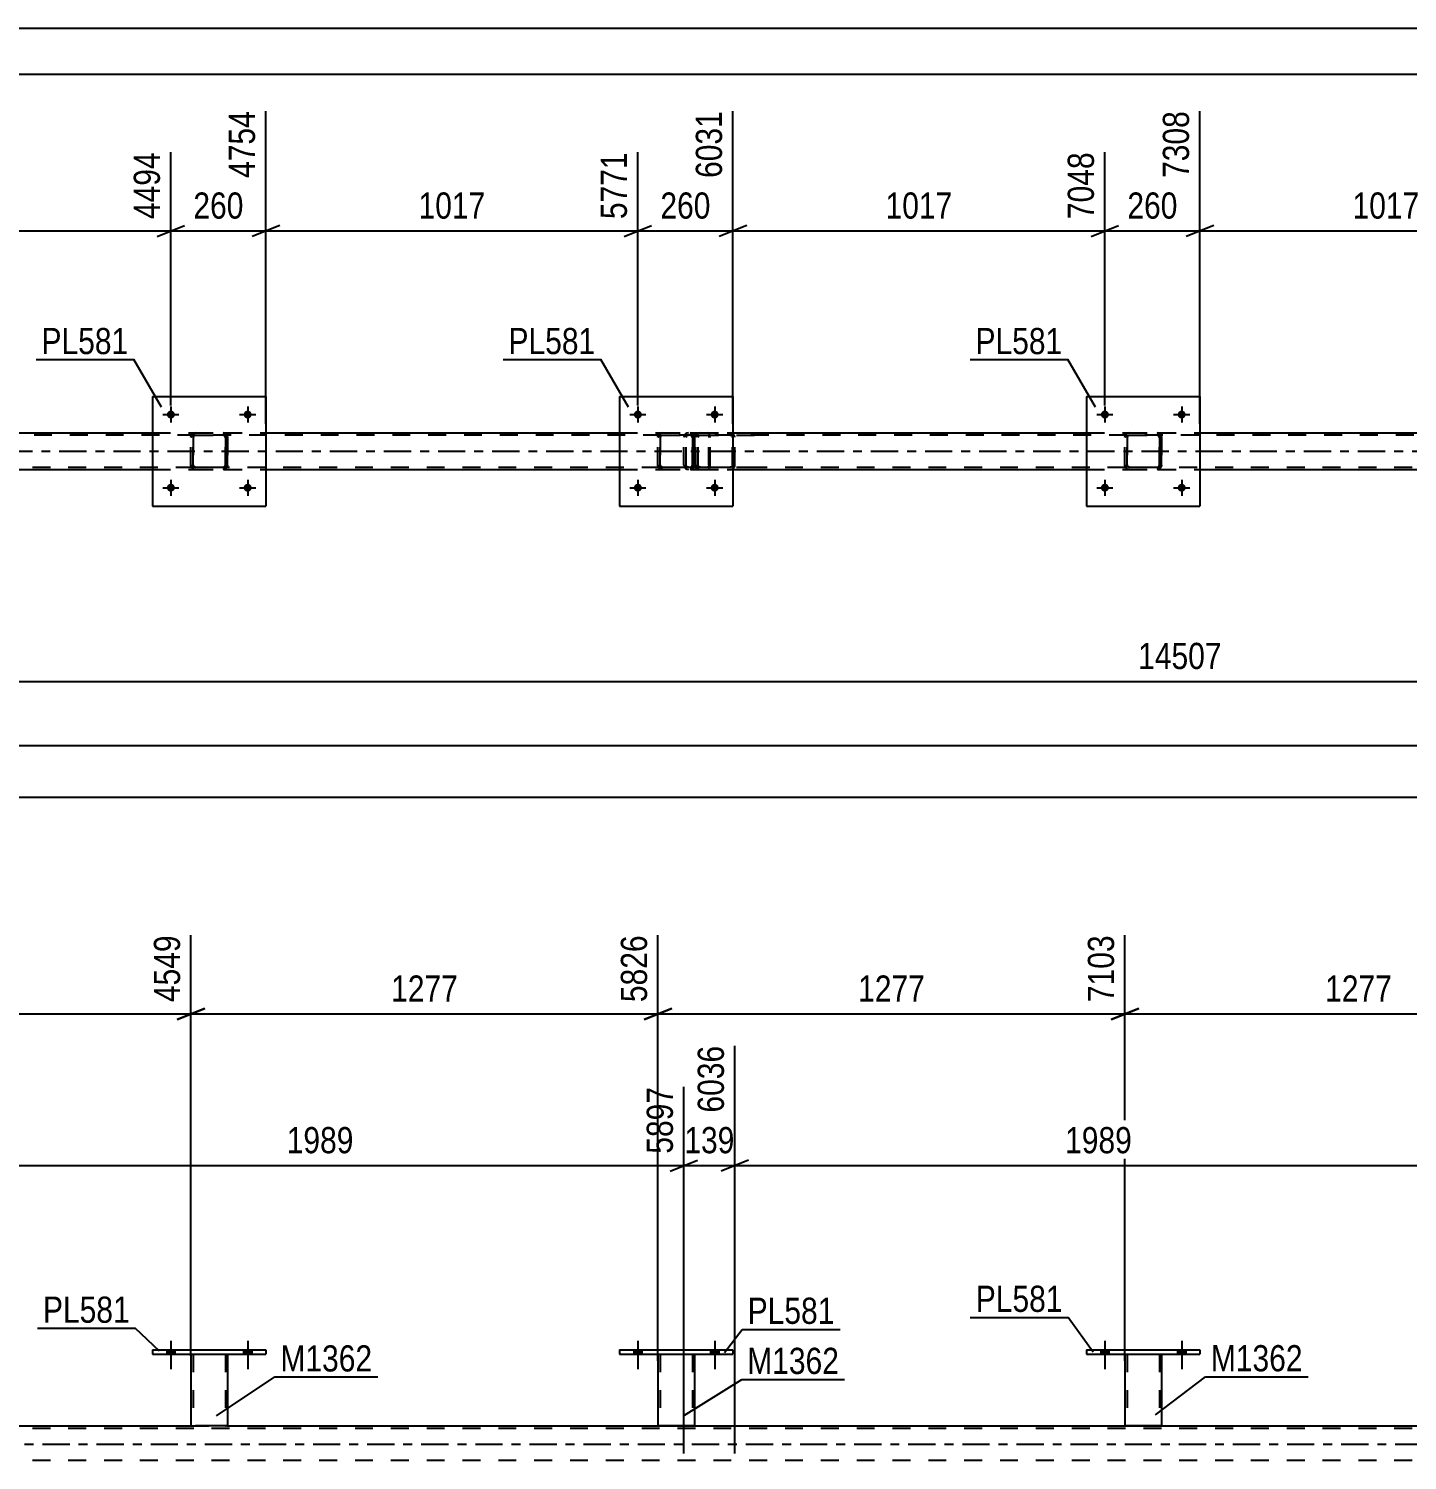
# Model space of a CAD drawing. Header units: millimetres. Extents: x 0 to 841, y 0 to 594.
# Drawn here: x 211.8 to 362.6, y 437.4 to 594 of the extents above; entities that cross this region are included whole.
import ezdxf

# ---------------------------------------------------------------- set-up
doc = ezdxf.new("R2010")
doc.units = ezdxf.units.MM
doc.linetypes.add('DXK_LINE_DOT2', pattern=[3.9198, 1.9599, -1.9599])
doc.linetypes.add('DXK_LINE_DOT3', pattern=[5.9187, 2.979, -0.9799, 0.9799, -0.9799])
doc.styles.add('Arial Narrow', font='ARIALN.TTF', dxfattribs={"height": 0.2})

# ---------------------------------------------------------------- blocks, each defined once
blk = doc.blocks.new('Unknown-122567824-1133')
at = {"color": 5, "linetype": 'Continuous'}
for p, q in [((841, 594), (0, 594)), ((836, 589), (5, 589))]:
    blk.add_line(p, q, dxfattribs=at)
blk = doc.blocks.new('Part-122567824-35189 - 35185')
at = {"color": 7, "linetype": 'DXK_LINE_DOT2'}
for p, q in [((280.51, 549.78), (286.08, 549.78)), ((283.98, 549.78), (283.79, 549.75)), ((284.8, 549.78), (284.8, 549.54)), ((286.18, 549.75), (286.08, 549.78)), ((286.27, 549.64), (286.18, 549.75)), ((286.33, 549.49), (286.27, 549.64)), ((280.51, 549.54), (286.08, 549.54)), ((283.52, 549.47), (283.48, 549.3)), ((283.48, 546.26), (283.48, 549.3)), ((283.52, 549.49), (283.52, 549.47)), ((283.73, 549.3), (283.75, 549.4)), ((283.73, 546.26), (283.73, 549.3)), ((283.75, 549.4), (283.81, 549.47)), ((283.81, 549.47), (283.89, 549.53)), ((283.89, 549.53), (283.98, 549.54)), ((286.08, 549.54), (286.13, 549.53)), ((286.13, 549.53), (286.17, 549.47)), ((286.17, 549.47), (286.2, 549.4)), ((286.2, 549.4), (286.21, 549.3)), ((286.21, 546.26), (286.21, 549.3)), ((286.35, 549.3), (286.33, 549.49)), ((286.35, 546.26), (286.35, 549.3)), ((280.51, 546.02), (286.08, 546.02)), ((280.51, 545.78), (286.08, 545.78)), ((283.48, 546.26), (283.5, 546.17)), ((283.5, 546.17), (283.52, 546.08)), ((283.75, 546.17), (283.73, 546.26)), ((283.81, 546.09), (283.75, 546.17)), ((283.79, 545.82), (283.98, 545.78)), ((283.89, 546.04), (283.81, 546.09)), ((283.98, 546.02), (283.89, 546.04)), ((284.8, 545.78), (284.8, 546.02)), ((286.13, 546.04), (286.08, 546.02)), ((286.08, 545.78), (286.18, 545.82)), ((286.17, 546.09), (286.13, 546.04)), ((286.2, 546.17), (286.17, 546.09)), ((286.18, 545.82), (286.27, 545.93)), ((286.21, 546.26), (286.2, 546.17)), ((286.27, 545.93), (286.33, 546.08)), ((286.33, 546.08), (286.35, 546.26))]:
    blk.add_line(p, q, dxfattribs=at)
for centre, start, end in [((283.97, 549.29), 111.1941, 156.1506), ((283.97, 546.28), 203.8494, 248.8059)]:
    blk.add_arc(centre, 0.492, start, end, dxfattribs=at)
blk = doc.blocks.new('Part-122567824-35190 - 35185')
at = {"color": 7, "linetype": 'DXK_LINE_DOT2'}
for p, q in [((285.31, 549.78), (285.11, 549.75)), ((285.31, 549.78), (292.6, 549.78)), ((288.74, 549.75), (288.54, 549.78)), ((284.83, 549.47), (284.8, 549.3)), ((284.8, 546.26), (284.8, 549.3)), ((284.84, 549.49), (284.83, 549.47)), ((285.05, 549.3), (285.07, 549.4)), ((285.05, 546.26), (285.05, 549.3)), ((285.07, 549.4), (285.13, 549.47)), ((285.13, 549.47), (285.21, 549.53)), ((285.21, 549.53), (285.31, 549.54)), ((285.31, 549.54), (292.6, 549.54)), ((288.54, 549.54), (288.64, 549.53)), ((288.64, 549.53), (288.73, 549.47)), ((288.73, 549.47), (288.78, 549.4)), ((288.78, 549.4), (288.8, 549.3)), ((288.8, 546.26), (288.8, 549.3)), ((289.02, 549.47), (289.02, 549.49)), ((289.06, 549.3), (289.02, 549.47)), ((289.06, 546.26), (289.06, 549.3)), ((284.8, 546.26), (284.82, 546.17)), ((284.82, 546.17), (284.84, 546.08)), ((285.07, 546.17), (285.05, 546.26)), ((285.13, 546.09), (285.07, 546.17)), ((285.11, 545.82), (285.31, 545.78)), ((285.21, 546.04), (285.13, 546.09)), ((285.31, 546.02), (285.21, 546.04)), ((285.31, 546.02), (292.6, 546.02)), ((285.31, 545.78), (292.6, 545.78)), ((288.64, 546.04), (288.54, 546.02)), ((288.54, 545.78), (288.74, 545.82)), ((288.73, 546.09), (288.64, 546.04)), ((288.78, 546.17), (288.73, 546.09)), ((288.8, 546.26), (288.78, 546.17)), ((289.02, 546.08), (289.04, 546.17)), ((289.04, 546.17), (289.06, 546.26))]:
    blk.add_line(p, q, dxfattribs=at)
for centre, start, end in [((285.29, 549.28), 110.7583, 155.68), ((288.56, 549.28), 24.32, 69.2417), ((285.29, 546.29), 204.32, 249.2417), ((288.56, 546.29), 290.7583, 335.68)]:
    blk.add_arc(centre, 0.496, start, end, dxfattribs=at)
blk = doc.blocks.new('Bolt-122567824-35324 - 35185')
at = {"linetype": 'Continuous'}
for points in [[(329.97, 543.79, -1), (329.09, 543.79, -1)], [(338.37, 543.79, -1), (337.49, 543.79, -1)]]:
    blk.add_hatch(color=1, dxfattribs=at).paths.add_polyline_path(points)
at = {"color": 1, "linetype": 'Continuous'}
for p, q in [((328.65, 543.79), (330.41, 543.79)), ((329.53, 544.67), (329.53, 542.91)), ((337.05, 543.79), (338.81, 543.79)), ((337.93, 544.67), (337.93, 542.91))]:
    blk.add_line(p, q, dxfattribs=at)
blk = doc.blocks.new('Bolt-122567824-35325 - 35185')
at = {"linetype": 'Continuous'}
for points in [[(329.97, 551.79, -1), (329.09, 551.79, -1)], [(338.37, 551.79, -1), (337.49, 551.79, -1)]]:
    blk.add_hatch(color=1, dxfattribs=at).paths.add_polyline_path(points)
at = {"color": 1, "linetype": 'Continuous'}
for p, q in [((328.65, 551.79), (330.41, 551.79)), ((329.53, 552.67), (329.53, 550.91)), ((337.05, 551.79), (338.81, 551.79)), ((337.93, 552.67), (337.93, 550.91))]:
    blk.add_line(p, q, dxfattribs=at)
blk = doc.blocks.new('Part-122567824-35201 - 35185')
at = {"color": 2, "linetype": 'Continuous'}
for p, q in [((186.69, 549.78), (225.37, 549.78)), ((237.77, 549.78), (276.45, 549.78)), ((288.85, 549.78), (327.53, 549.78)), ((339.93, 549.78), (378.61, 549.78)), ((186.69, 545.78), (225.37, 545.78)), ((237.77, 545.78), (276.45, 545.78)), ((288.85, 545.78), (327.53, 545.78)), ((339.93, 545.78), (378.61, 545.78))]:
    blk.add_line(p, q, dxfattribs=at)
at = {"color": 7, "linetype": 'DXK_LINE_DOT2'}
for p, q in [((225.37, 549.78), (237.77, 549.78)), ((276.45, 549.78), (288.85, 549.78)), ((327.53, 549.78), (339.93, 549.78)), ((606.34, 549.54), (47.6, 549.54)), ((47.6, 546.02), (606.34, 546.02)), ((225.37, 545.78), (237.77, 545.78)), ((276.45, 545.78), (288.85, 545.78)), ((327.53, 545.78), (339.93, 545.78))]:
    blk.add_line(p, q, dxfattribs=at)
at = {"color": 7, "linetype": 'DXK_LINE_DOT3'}
blk.add_line((37.6, 547.78), (616.34, 547.78), dxfattribs=at)
blk = doc.blocks.new('Bolt-122567824-35343 - 35185')
at = {"linetype": 'Continuous'}
for points in [[(227.81, 551.79, -1), (226.93, 551.79, -1)], [(236.21, 551.79, -1), (235.33, 551.79, -1)]]:
    blk.add_hatch(color=1, dxfattribs=at).paths.add_polyline_path(points)
at = {"color": 1, "linetype": 'Continuous'}
for p, q in [((226.49, 551.79), (228.25, 551.79)), ((227.37, 552.67), (227.37, 550.91)), ((234.89, 551.79), (236.65, 551.79)), ((235.77, 552.67), (235.77, 550.91))]:
    blk.add_line(p, q, dxfattribs=at)
blk = doc.blocks.new('Part-122567824-35278 - 35185')
at = {"color": 7, "linetype": 'DXK_LINE_DOT2'}
for p, q in [((332.03, 549.75), (332.21, 549.78)), ((332.21, 549.78), (332.03, 549.75)), ((332.21, 549.78), (335.25, 549.78)), ((335.25, 549.78), (335.44, 549.75)), ((335.44, 549.75), (335.25, 549.78)), ((331.73, 549.3), (331.77, 549.49)), ((331.77, 549.49), (331.73, 549.3)), ((331.73, 546.26), (331.73, 549.3)), ((331.73, 549.3), (331.73, 549.3)), ((331.73, 546.26), (331.73, 549.3)), ((331.97, 549.3), (331.99, 549.4)), ((331.99, 549.4), (331.97, 549.3)), ((331.97, 546.26), (331.97, 549.3)), ((331.97, 549.3), (331.97, 549.3)), ((331.97, 549.3), (331.97, 546.26)), ((331.99, 549.4), (332.04, 549.47)), ((332.04, 549.47), (331.99, 549.4)), ((332.04, 549.47), (332.12, 549.53)), ((332.12, 549.53), (332.04, 549.47)), ((332.12, 549.53), (332.21, 549.54)), ((332.21, 549.54), (335.25, 549.54)), ((335.25, 549.54), (335.35, 549.53)), ((335.35, 549.53), (335.42, 549.47)), ((335.42, 549.47), (335.35, 549.53)), ((335.42, 549.47), (335.47, 549.4)), ((335.47, 549.4), (335.42, 549.47)), ((335.47, 549.4), (335.49, 549.3)), ((335.49, 549.3), (335.47, 549.4)), ((335.49, 546.26), (335.49, 549.3)), ((335.49, 549.3), (335.49, 549.3)), ((335.49, 549.3), (335.49, 546.26)), ((335.7, 549.49), (335.73, 549.3)), ((335.73, 549.3), (335.7, 549.49)), ((335.73, 546.26), (335.73, 549.3)), ((335.73, 549.3), (335.73, 549.3)), ((335.73, 549.3), (335.73, 546.26)), ((331.73, 546.26), (331.73, 546.26)), ((331.77, 546.08), (331.73, 546.26)), ((331.73, 546.26), (331.77, 546.08)), ((331.97, 546.26), (331.97, 546.26)), ((331.99, 546.17), (331.97, 546.26)), ((331.97, 546.26), (331.99, 546.17)), ((332.04, 546.09), (331.99, 546.17)), ((331.99, 546.17), (332.04, 546.09)), ((332.21, 545.78), (332.03, 545.82)), ((332.03, 545.82), (332.21, 545.78)), ((332.12, 546.04), (332.04, 546.09)), ((332.04, 546.09), (332.12, 546.04)), ((332.21, 546.02), (332.12, 546.04)), ((332.21, 546.02), (335.25, 546.02)), ((332.21, 545.78), (335.25, 545.78)), ((335.25, 546.02), (335.35, 546.04)), ((335.44, 545.82), (335.25, 545.78)), ((335.25, 545.78), (335.44, 545.82)), ((335.42, 546.09), (335.35, 546.04)), ((335.35, 546.04), (335.42, 546.09)), ((335.47, 546.17), (335.42, 546.09)), ((335.42, 546.09), (335.47, 546.17)), ((335.49, 546.26), (335.47, 546.17)), ((335.47, 546.17), (335.49, 546.26)), ((335.49, 546.26), (335.49, 546.26)), ((335.73, 546.26), (335.7, 546.08)), ((335.7, 546.08), (335.73, 546.26)), ((335.73, 546.26), (335.73, 546.26))]:
    blk.add_line(p, q, dxfattribs=at)
at = {"color": 7, "linetype": 'DXK_LINE_DOT3'}
blk.add_line((333.73, 547.78), (333.73, 547.78), dxfattribs=at)
at = {"color": 7, "linetype": 'DXK_LINE_DOT2'}
for centre, start, end in [((332.21, 549.3), 112.5, 157.5), ((332.21, 549.3), 112.5, 157.5), ((335.25, 549.3), 22.5, 67.5), ((335.25, 549.3), 22.5, 67.5), ((332.21, 546.26), 202.5, 247.5), ((332.21, 546.26), 202.5, 247.5), ((335.25, 546.26), 292.5, 337.5), ((335.25, 546.26), 292.5, 337.5)]:
    blk.add_arc(centre, 0.48, start, end, dxfattribs=at)
blk = doc.blocks.new('Part-122567824-35279 - 35185')
at = {"color": 2, "linetype": 'Continuous'}
for p, q in [((327.53, 553.78), (327.53, 541.78)), ((327.53, 553.78), (339.93, 553.78)), ((339.93, 553.78), (339.93, 541.78)), ((327.53, 541.78), (339.93, 541.78))]:
    blk.add_line(p, q, dxfattribs=at)
blk = doc.blocks.new('Part-122567824-35295 - 35185')
at = {"color": 7, "linetype": 'DXK_LINE_DOT2'}
for p, q in [((280.95, 549.75), (281.13, 549.78)), ((281.13, 549.78), (280.95, 549.75)), ((281.13, 549.78), (284.17, 549.78)), ((284.17, 549.78), (284.36, 549.75)), ((284.36, 549.75), (284.17, 549.78)), ((280.65, 549.3), (280.69, 549.49)), ((280.69, 549.49), (280.65, 549.3)), ((280.65, 546.26), (280.65, 549.3)), ((280.65, 549.3), (280.65, 549.3)), ((280.65, 546.26), (280.65, 549.3)), ((280.89, 549.3), (280.91, 549.4)), ((280.91, 549.4), (280.89, 549.3)), ((280.89, 546.26), (280.89, 549.3)), ((280.89, 549.3), (280.89, 549.3)), ((280.89, 549.3), (280.89, 546.26)), ((280.91, 549.4), (280.96, 549.47)), ((280.96, 549.47), (280.91, 549.4)), ((280.96, 549.47), (281.04, 549.53)), ((281.04, 549.53), (280.96, 549.47)), ((281.04, 549.53), (281.13, 549.54)), ((281.13, 549.54), (284.17, 549.54)), ((284.17, 549.54), (284.26, 549.53)), ((284.26, 549.53), (284.34, 549.47)), ((284.34, 549.47), (284.26, 549.53)), ((284.34, 549.47), (284.39, 549.4)), ((284.39, 549.4), (284.34, 549.47)), ((284.39, 549.4), (284.41, 549.3)), ((284.41, 549.3), (284.39, 549.4)), ((284.41, 546.26), (284.41, 549.3)), ((284.41, 549.3), (284.41, 549.3)), ((284.41, 549.3), (284.41, 546.26)), ((284.62, 549.49), (284.65, 549.3)), ((284.65, 549.3), (284.62, 549.49)), ((284.65, 546.26), (284.65, 549.3)), ((284.65, 549.3), (284.65, 549.3)), ((284.65, 549.3), (284.65, 546.26)), ((280.65, 546.26), (280.65, 546.26)), ((280.69, 546.08), (280.65, 546.26)), ((280.65, 546.26), (280.69, 546.08)), ((280.89, 546.26), (280.89, 546.26)), ((280.91, 546.17), (280.89, 546.26)), ((280.89, 546.26), (280.91, 546.17)), ((280.96, 546.09), (280.91, 546.17)), ((280.91, 546.17), (280.96, 546.09)), ((281.13, 545.78), (280.95, 545.82)), ((280.95, 545.82), (281.13, 545.78)), ((281.04, 546.04), (280.96, 546.09)), ((280.96, 546.09), (281.04, 546.04)), ((281.13, 546.02), (281.04, 546.04)), ((281.13, 546.02), (284.17, 546.02)), ((281.13, 545.78), (284.17, 545.78)), ((284.17, 546.02), (284.26, 546.04)), ((284.36, 545.82), (284.17, 545.78)), ((284.17, 545.78), (284.36, 545.82)), ((284.34, 546.09), (284.26, 546.04)), ((284.26, 546.04), (284.34, 546.09)), ((284.39, 546.17), (284.34, 546.09)), ((284.34, 546.09), (284.39, 546.17)), ((284.41, 546.26), (284.39, 546.17)), ((284.39, 546.17), (284.41, 546.26)), ((284.41, 546.26), (284.41, 546.26)), ((284.65, 546.26), (284.62, 546.08)), ((284.62, 546.08), (284.65, 546.26)), ((284.65, 546.26), (284.65, 546.26))]:
    blk.add_line(p, q, dxfattribs=at)
at = {"color": 7, "linetype": 'DXK_LINE_DOT3'}
blk.add_line((282.65, 547.78), (282.65, 547.78), dxfattribs=at)
at = {"color": 7, "linetype": 'DXK_LINE_DOT2'}
for centre, start, end in [((281.13, 549.3), 112.5, 157.5), ((281.13, 549.3), 112.5, 157.5), ((284.17, 549.3), 22.5, 67.5), ((284.17, 549.3), 22.5, 67.5), ((281.13, 546.26), 202.5, 247.5), ((281.13, 546.26), 202.5, 247.5), ((284.17, 546.26), 292.5, 337.5), ((284.17, 546.26), 292.5, 337.5)]:
    blk.add_arc(centre, 0.48, start, end, dxfattribs=at)
blk = doc.blocks.new('Part-122567824-35296 - 35185')
at = {"color": 2, "linetype": 'Continuous'}
for p, q in [((276.45, 553.78), (276.45, 541.78)), ((276.45, 553.78), (288.85, 553.78)), ((288.85, 553.78), (288.85, 541.78)), ((276.45, 541.78), (288.85, 541.78))]:
    blk.add_line(p, q, dxfattribs=at)
blk = doc.blocks.new('Part-122567824-35297 - 35185')
at = {"color": 7, "linetype": 'DXK_LINE_DOT2'}
for p, q in [((229.87, 549.75), (230.05, 549.78)), ((230.05, 549.78), (229.87, 549.75)), ((230.05, 549.78), (233.09, 549.78)), ((233.09, 549.78), (233.28, 549.75)), ((233.28, 549.75), (233.09, 549.78)), ((229.57, 549.3), (229.61, 549.49)), ((229.61, 549.49), (229.57, 549.3)), ((229.57, 546.26), (229.57, 549.3)), ((229.57, 549.3), (229.57, 549.3)), ((229.57, 546.26), (229.57, 549.3)), ((229.81, 549.3), (229.83, 549.4)), ((229.83, 549.4), (229.81, 549.3)), ((229.81, 546.26), (229.81, 549.3)), ((229.81, 549.3), (229.81, 549.3)), ((229.81, 549.3), (229.81, 546.26)), ((229.83, 549.4), (229.88, 549.47)), ((229.88, 549.47), (229.83, 549.4)), ((229.88, 549.47), (229.96, 549.53)), ((229.96, 549.53), (229.88, 549.47)), ((229.96, 549.53), (230.05, 549.54)), ((230.05, 549.54), (233.09, 549.54)), ((233.09, 549.54), (233.18, 549.53)), ((233.18, 549.53), (233.26, 549.47)), ((233.26, 549.47), (233.18, 549.53)), ((233.26, 549.47), (233.31, 549.4)), ((233.31, 549.4), (233.26, 549.47)), ((233.31, 549.4), (233.33, 549.3)), ((233.33, 549.3), (233.31, 549.4)), ((233.33, 546.26), (233.33, 549.3)), ((233.33, 549.3), (233.33, 549.3)), ((233.33, 549.3), (233.33, 546.26)), ((233.54, 549.49), (233.57, 549.3)), ((233.57, 549.3), (233.54, 549.49)), ((233.57, 546.26), (233.57, 549.3)), ((233.57, 549.3), (233.57, 549.3)), ((233.57, 549.3), (233.57, 546.26)), ((229.57, 546.26), (229.57, 546.26)), ((229.61, 546.08), (229.57, 546.26)), ((229.57, 546.26), (229.61, 546.08)), ((229.81, 546.26), (229.81, 546.26)), ((229.83, 546.17), (229.81, 546.26)), ((229.81, 546.26), (229.83, 546.17)), ((229.88, 546.09), (229.83, 546.17)), ((229.83, 546.17), (229.88, 546.09)), ((230.05, 545.78), (229.87, 545.82)), ((229.87, 545.82), (230.05, 545.78)), ((229.96, 546.04), (229.88, 546.09)), ((229.88, 546.09), (229.96, 546.04)), ((230.05, 546.02), (229.96, 546.04)), ((230.05, 546.02), (233.09, 546.02)), ((230.05, 545.78), (233.09, 545.78)), ((233.09, 546.02), (233.18, 546.04)), ((233.28, 545.82), (233.09, 545.78)), ((233.09, 545.78), (233.28, 545.82)), ((233.26, 546.09), (233.18, 546.04)), ((233.18, 546.04), (233.26, 546.09)), ((233.31, 546.17), (233.26, 546.09)), ((233.26, 546.09), (233.31, 546.17)), ((233.33, 546.26), (233.31, 546.17)), ((233.31, 546.17), (233.33, 546.26)), ((233.33, 546.26), (233.33, 546.26)), ((233.57, 546.26), (233.54, 546.08)), ((233.54, 546.08), (233.57, 546.26)), ((233.57, 546.26), (233.57, 546.26))]:
    blk.add_line(p, q, dxfattribs=at)
at = {"color": 7, "linetype": 'DXK_LINE_DOT3'}
blk.add_line((231.57, 547.78), (231.57, 547.78), dxfattribs=at)
at = {"color": 7, "linetype": 'DXK_LINE_DOT2'}
for centre, start, end in [((230.05, 549.3), 112.5, 157.5), ((230.05, 549.3), 112.5, 157.5), ((233.09, 549.3), 22.5, 67.5), ((233.09, 549.3), 22.5, 67.5), ((230.05, 546.26), 202.5, 247.5), ((230.05, 546.26), 202.5, 247.5), ((233.09, 546.26), 292.5, 337.5), ((233.09, 546.26), 292.5, 337.5)]:
    blk.add_arc(centre, 0.48, start, end, dxfattribs=at)
blk = doc.blocks.new('Part-122567824-35298 - 35185')
at = {"color": 2, "linetype": 'Continuous'}
for p, q in [((225.37, 553.78), (225.37, 541.78)), ((225.37, 553.78), (237.77, 553.78)), ((237.77, 553.78), (237.77, 541.78)), ((225.37, 541.78), (237.77, 541.78))]:
    blk.add_line(p, q, dxfattribs=at)
blk = doc.blocks.new('Bolt-122567824-35340 - 35185')
at = {"linetype": 'Continuous'}
for points in [[(278.89, 543.79, -1), (278.01, 543.79, -1)], [(287.29, 543.79, -1), (286.41, 543.79, -1)]]:
    blk.add_hatch(color=1, dxfattribs=at).paths.add_polyline_path(points)
at = {"color": 1, "linetype": 'Continuous'}
for p, q in [((277.57, 543.79), (279.33, 543.79)), ((278.45, 544.67), (278.45, 542.91)), ((285.97, 543.79), (287.73, 543.79)), ((286.85, 544.67), (286.85, 542.91))]:
    blk.add_line(p, q, dxfattribs=at)
blk = doc.blocks.new('Bolt-122567824-35341 - 35185')
at = {"linetype": 'Continuous'}
for points in [[(278.89, 551.79, -1), (278.01, 551.79, -1)], [(287.29, 551.79, -1), (286.41, 551.79, -1)]]:
    blk.add_hatch(color=1, dxfattribs=at).paths.add_polyline_path(points)
at = {"color": 1, "linetype": 'Continuous'}
for p, q in [((277.57, 551.79), (279.33, 551.79)), ((278.45, 552.67), (278.45, 550.91)), ((285.97, 551.79), (287.73, 551.79)), ((286.85, 552.67), (286.85, 550.91))]:
    blk.add_line(p, q, dxfattribs=at)
blk = doc.blocks.new('Bolt-122567824-35342 - 35185')
at = {"linetype": 'Continuous'}
for points in [[(227.81, 543.79, -1), (226.93, 543.79, -1)], [(236.21, 543.79, -1), (235.33, 543.79, -1)]]:
    blk.add_hatch(color=1, dxfattribs=at).paths.add_polyline_path(points)
at = {"color": 1, "linetype": 'Continuous'}
for p, q in [((226.49, 543.79), (228.25, 543.79)), ((227.37, 544.67), (227.37, 542.91)), ((234.89, 543.79), (236.65, 543.79)), ((235.77, 544.67), (235.77, 542.91))]:
    blk.add_line(p, q, dxfattribs=at)
blk = doc.blocks.new('Bolt-122567824-4221 - 3926')
at = {"linetype": 'Continuous'}
for points in [[(329.09, 449.01), (329.97, 449.01), (329.97, 449.49), (329.09, 449.49)], [(337.49, 449.01), (338.37, 449.01), (338.37, 449.49), (337.49, 449.49)]]:
    blk.add_hatch(color=1, dxfattribs=at).paths.add_polyline_path(points)
at = {"color": 1, "linetype": 'Continuous'}
for p, q in [((329.09, 449.49), (329.09, 449.01)), ((329.53, 450.49), (329.53, 447.37)), ((329.97, 449.49), (329.97, 449.01)), ((337.49, 449.49), (337.49, 449.01)), ((337.93, 450.49), (337.93, 447.37)), ((338.37, 449.49), (338.37, 449.01))]:
    blk.add_line(p, q, dxfattribs=at)
blk = doc.blocks.new('Part-122567824-4244 - 3926')
at = {"color": 2, "linetype": 'Continuous'}
for p, q in [((276.45, 449.49), (276.45, 449.01)), ((276.45, 449.49), (288.85, 449.49)), ((288.85, 449.49), (288.85, 449.01)), ((276.45, 449.01), (288.85, 449.01))]:
    blk.add_line(p, q, dxfattribs=at)
blk = doc.blocks.new('Part-122567824-4249 - 3926')
at = {"color": 7, "linetype": 'DXK_LINE_DOT2'}
for p, q in [((331.73, 449.02), (335.73, 449.02)), ((331.73, 449.01), (331.73, 449.02)), ((331.73, 449.02), (331.73, 449.01)), ((331.97, 449.02), (331.97, 441.17)), ((335.49, 449.02), (335.49, 441.17)), ((335.73, 449.02), (335.73, 449.01)), ((335.73, 449.01), (335.73, 449.02)), ((331.87, 441.17), (332.21, 441.17)), ((335.47, 441.17), (335.49, 441.17))]:
    blk.add_line(p, q, dxfattribs=at)
at = {"color": 2, "linetype": 'Continuous'}
for p, q in [((331.73, 449.01), (331.73, 441.17)), ((335.73, 449.01), (335.73, 441.17)), ((335.7, 441.17), (331.73, 441.17)), ((335.73, 441.17), (335.7, 441.17))]:
    blk.add_line(p, q, dxfattribs=at)
blk = doc.blocks.new('Part-122567824-4271 - 3926')
at = {"color": 7, "linetype": 'DXK_LINE_DOT2'}
for p, q in [((229.57, 449.02), (233.57, 449.02)), ((229.57, 449.01), (229.57, 449.02)), ((229.57, 449.02), (229.57, 449.01)), ((229.81, 449.02), (229.81, 441.17)), ((233.33, 449.02), (233.33, 441.17)), ((233.57, 449.02), (233.57, 449.01)), ((233.57, 449.01), (233.57, 449.02)), ((233.31, 441.17), (233.33, 441.17))]:
    blk.add_line(p, q, dxfattribs=at)
at = {"color": 2, "linetype": 'Continuous'}
for p, q in [((229.57, 449.01), (229.57, 441.17)), ((233.57, 449.01), (233.57, 441.17)), ((229.57, 441.17), (230.05, 441.17)), ((233.54, 441.17), (230.05, 441.17)), ((233.57, 441.17), (233.54, 441.17))]:
    blk.add_line(p, q, dxfattribs=at)
blk = doc.blocks.new('Part-122567824-4281 - 3926')
at = {"color": 2, "linetype": 'Continuous'}
for p, q in [((225.37, 449.49), (225.37, 449.01)), ((225.37, 449.49), (237.77, 449.49)), ((237.77, 449.49), (237.77, 449.01)), ((225.37, 449.01), (237.77, 449.01))]:
    blk.add_line(p, q, dxfattribs=at)
blk = doc.blocks.new('Part-122567824-4286 - 3926')
at = {"color": 7, "linetype": 'DXK_LINE_DOT2'}
for p, q in [((280.65, 449.02), (284.65, 449.02)), ((280.65, 449.01), (280.65, 449.02)), ((280.65, 449.02), (280.65, 449.01)), ((280.89, 449.02), (280.89, 441.17)), ((284.41, 449.02), (284.41, 441.17)), ((284.65, 449.02), (284.65, 449.01)), ((284.65, 449.01), (284.65, 449.02)), ((280.79, 441.17), (281.13, 441.17)), ((284.39, 441.17), (284.41, 441.17))]:
    blk.add_line(p, q, dxfattribs=at)
at = {"color": 2, "linetype": 'Continuous'}
for p, q in [((280.65, 449.01), (280.65, 441.17)), ((284.65, 449.01), (284.65, 441.17)), ((284.62, 441.17), (280.65, 441.17)), ((284.65, 441.17), (284.62, 441.17))]:
    blk.add_line(p, q, dxfattribs=at)
blk = doc.blocks.new('Bolt-122567824-4288 - 3926')
at = {"linetype": 'Continuous'}
for points in [[(329.09, 449.01), (329.97, 449.01), (329.97, 449.49), (329.09, 449.49)], [(337.49, 449.01), (338.37, 449.01), (338.37, 449.49), (337.49, 449.49)]]:
    blk.add_hatch(color=1, dxfattribs=at).paths.add_polyline_path(points)
at = {"color": 1, "linetype": 'Continuous'}
for p, q in [((329.09, 449.49), (329.09, 449.01)), ((329.53, 450.49), (329.53, 447.37)), ((329.97, 449.49), (329.97, 449.01)), ((337.49, 449.49), (337.49, 449.01)), ((337.93, 450.49), (337.93, 447.37)), ((338.37, 449.49), (338.37, 449.01))]:
    blk.add_line(p, q, dxfattribs=at)
blk = doc.blocks.new('Part-122567824-4322 - 3926')
at = {"color": 2, "linetype": 'Continuous'}
for p, q in [((327.53, 449.49), (327.53, 449.01)), ((327.53, 449.49), (339.93, 449.49)), ((339.93, 449.49), (339.93, 449.01)), ((327.53, 449.01), (339.93, 449.01))]:
    blk.add_line(p, q, dxfattribs=at)
blk = doc.blocks.new('Bolt-122567824-4355 - 3926')
at = {"linetype": 'Continuous'}
for points in [[(278.01, 449.01), (278.89, 449.01), (278.89, 449.49), (278.01, 449.49)], [(286.41, 449.01), (287.29, 449.01), (287.29, 449.49), (286.41, 449.49)]]:
    blk.add_hatch(color=1, dxfattribs=at).paths.add_polyline_path(points)
at = {"color": 1, "linetype": 'Continuous'}
for p, q in [((278.01, 449.49), (278.01, 449.01)), ((278.45, 450.49), (278.45, 447.37)), ((278.89, 449.49), (278.89, 449.01)), ((286.41, 449.49), (286.41, 449.01)), ((286.85, 450.49), (286.85, 447.37)), ((287.29, 449.49), (287.29, 449.01))]:
    blk.add_line(p, q, dxfattribs=at)
blk = doc.blocks.new('Bolt-122567824-4373 - 3926')
at = {"linetype": 'Continuous'}
for points in [[(226.93, 449.01), (227.81, 449.01), (227.81, 449.49), (226.93, 449.49)], [(235.33, 449.01), (236.21, 449.01), (236.21, 449.49), (235.33, 449.49)]]:
    blk.add_hatch(color=1, dxfattribs=at).paths.add_polyline_path(points)
at = {"color": 1, "linetype": 'Continuous'}
for p, q in [((226.93, 449.49), (226.93, 449.01)), ((227.37, 450.49), (227.37, 447.37)), ((227.81, 449.49), (227.81, 449.01)), ((235.33, 449.49), (235.33, 449.01)), ((235.77, 450.49), (235.77, 447.37)), ((236.21, 449.49), (236.21, 449.01))]:
    blk.add_line(p, q, dxfattribs=at)
blk = doc.blocks.new('Bolt-122567824-4374 - 3926')
at = {"linetype": 'Continuous'}
for points in [[(226.93, 449.01), (227.81, 449.01), (227.81, 449.49), (226.93, 449.49)], [(235.33, 449.01), (236.21, 449.01), (236.21, 449.49), (235.33, 449.49)]]:
    blk.add_hatch(color=1, dxfattribs=at).paths.add_polyline_path(points)
at = {"color": 1, "linetype": 'Continuous'}
for p, q in [((226.93, 449.49), (226.93, 449.01)), ((227.37, 450.49), (227.37, 447.37)), ((227.81, 449.49), (227.81, 449.01)), ((235.33, 449.49), (235.33, 449.01)), ((235.77, 450.49), (235.77, 447.37)), ((236.21, 449.49), (236.21, 449.01))]:
    blk.add_line(p, q, dxfattribs=at)
blk = doc.blocks.new('Bolt-122567824-4375 - 3926')
at = {"linetype": 'Continuous'}
for points in [[(278.01, 449.01), (278.89, 449.01), (278.89, 449.49), (278.01, 449.49)], [(286.41, 449.01), (287.29, 449.01), (287.29, 449.49), (286.41, 449.49)]]:
    blk.add_hatch(color=1, dxfattribs=at).paths.add_polyline_path(points)
at = {"color": 1, "linetype": 'Continuous'}
for p, q in [((278.01, 449.49), (278.01, 449.01)), ((278.45, 450.49), (278.45, 447.37)), ((278.89, 449.49), (278.89, 449.01)), ((286.41, 449.49), (286.41, 449.01)), ((286.85, 450.49), (286.85, 447.37)), ((287.29, 449.49), (287.29, 449.01))]:
    blk.add_line(p, q, dxfattribs=at)
blk = doc.blocks.new('Part-122567824-4392 - 3926')
at = {"color": 7, "linetype": 'DXK_LINE_DOT2'}
for p, q in [((47.6, 440.94), (606.34, 440.93)), ((229.57, 441.17), (233.57, 441.17)), ((47.6, 437.42), (606.34, 437.41))]:
    blk.add_line(p, q, dxfattribs=at)
at = {"color": 2, "linetype": 'Continuous'}
for p, q in [((182.49, 441.17), (229.57, 441.17)), ((233.57, 441.17), (606.34, 441.17))]:
    blk.add_line(p, q, dxfattribs=at)
at = {"color": 7, "linetype": 'DXK_LINE_DOT3'}
blk.add_line((47.6, 439.18), (606.34, 439.17), dxfattribs=at)
blk = doc.blocks.new('StraightDimension-122567824-48784 - 35185')
at = {"color": 7, "linetype": 'Continuous'}
for p, q in [((339.93, 550.78), (339.93, 584.98)), ((380.61, 552.79), (380.61, 580.48)), ((341.43, 572.47), (338.43, 571.27)), ((339.93, 571.87), (380.61, 571.87)), ((379.11, 571.27), (382.11, 572.47))]:
    blk.add_line(p, q, dxfattribs=at)
at = {"color": 0, "linetype": 'Continuous'}
blk.add_wipeout([(380.01, 581.08), (375.81, 581.08), (375.81, 572.57), (380.01, 572.57)], dxfattribs=at)
at = {"color": 0}
blk.add_wipeout([(364.53, 572.62), (364.53, 576.82), (356.02, 576.82), (356.02, 572.62)], dxfattribs=at)
at = {"color": 3, "linetype": 'Continuous', "style": 'Arial Narrow'}
blk.add_text('8325', height=2.863, rotation=90.0002, dxfattribs=at).set_placement((379.41, 573.17))
at = {"color": 3, "style": 'Arial Narrow'}
blk.add_text('1017', height=2.863, dxfattribs=at).set_placement((356.62, 573.22))
blk = doc.blocks.new('StraightDimension-122567824-48785 - 35185')
at = {"color": 7, "linetype": 'Continuous'}
for p, q in [((339.93, 550.78), (339.93, 584.98)), ((329.53, 552.79), (329.53, 580.48)), ((328.03, 571.27), (331.03, 572.47)), ((329.53, 571.87), (339.93, 571.87)), ((341.43, 572.47), (338.43, 571.27))]:
    blk.add_line(p, q, dxfattribs=at)
at = {"color": 0}
blk.add_wipeout([(338.08, 572.62), (338.08, 576.82), (331.39, 576.82), (331.39, 572.62)], dxfattribs=at)
at = {"color": 3, "style": 'Arial Narrow'}
blk.add_text('260', height=2.863, dxfattribs=at).set_placement((331.99, 573.22))
at = {"color": 0, "linetype": 'Continuous'}
blk.add_wipeout([(339.33, 585.58), (335.13, 585.58), (335.13, 577.07), (339.33, 577.07)], dxfattribs=at)
at = {"color": 3, "linetype": 'Continuous', "style": 'Arial Narrow'}
blk.add_text('7308', height=2.863, rotation=90.0002, dxfattribs=at).set_placement((338.73, 577.67))
blk = doc.blocks.new('StraightDimension-122567824-48786 - 35185')
at = {"color": 7, "linetype": 'Continuous'}
for p, q in [((288.85, 550.78), (288.85, 584.98)), ((329.53, 552.79), (329.53, 580.48)), ((290.35, 572.47), (287.35, 571.27)), ((288.85, 571.87), (329.53, 571.87)), ((328.03, 571.27), (331.03, 572.47))]:
    blk.add_line(p, q, dxfattribs=at)
at = {"color": 0, "linetype": 'Continuous'}
blk.add_wipeout([(328.93, 581.08), (324.73, 581.08), (324.73, 572.57), (328.93, 572.57)], dxfattribs=at)
at = {"color": 0}
blk.add_wipeout([(313.45, 572.62), (313.45, 576.82), (304.94, 576.82), (304.94, 572.62)], dxfattribs=at)
at = {"color": 3, "linetype": 'Continuous', "style": 'Arial Narrow'}
blk.add_text('7048', height=2.863, rotation=90.0002, dxfattribs=at).set_placement((328.33, 573.17))
at = {"color": 3, "style": 'Arial Narrow'}
blk.add_text('1017', height=2.863, dxfattribs=at).set_placement((305.54, 573.22))
blk = doc.blocks.new('StraightDimension-122567824-48787 - 35185')
at = {"color": 7, "linetype": 'Continuous'}
for p, q in [((288.85, 550.78), (288.85, 584.98)), ((278.45, 552.79), (278.45, 580.48)), ((276.95, 571.27), (279.95, 572.47)), ((278.45, 571.87), (288.85, 571.87)), ((290.35, 572.47), (287.35, 571.27))]:
    blk.add_line(p, q, dxfattribs=at)
at = {"color": 0}
blk.add_wipeout([(286.99, 572.62), (286.99, 576.82), (280.31, 576.82), (280.31, 572.62)], dxfattribs=at)
at = {"color": 3, "style": 'Arial Narrow'}
blk.add_text('260', height=2.863, dxfattribs=at).set_placement((280.91, 573.22))
at = {"color": 0, "linetype": 'Continuous'}
blk.add_wipeout([(288.25, 585.58), (284.05, 585.58), (284.05, 577.07), (288.25, 577.07)], dxfattribs=at)
at = {"color": 3, "linetype": 'Continuous', "style": 'Arial Narrow'}
blk.add_text('6031', height=2.863, rotation=90.0002, dxfattribs=at).set_placement((287.65, 577.67))
blk = doc.blocks.new('StraightDimension-122567824-48788 - 35185')
at = {"color": 7, "linetype": 'Continuous'}
for p, q in [((237.77, 550.78), (237.77, 584.98)), ((278.45, 552.79), (278.45, 580.48)), ((239.27, 572.47), (236.27, 571.27)), ((237.77, 571.87), (278.45, 571.87)), ((276.95, 571.27), (279.95, 572.47))]:
    blk.add_line(p, q, dxfattribs=at)
at = {"color": 0, "linetype": 'Continuous'}
blk.add_wipeout([(277.85, 581.08), (273.65, 581.08), (273.65, 572.57), (277.85, 572.57)], dxfattribs=at)
at = {"color": 0}
blk.add_wipeout([(262.37, 572.62), (262.37, 576.82), (253.86, 576.82), (253.86, 572.62)], dxfattribs=at)
at = {"color": 3, "linetype": 'Continuous', "style": 'Arial Narrow'}
blk.add_text('5771', height=2.863, rotation=90.0002, dxfattribs=at).set_placement((277.25, 573.17))
at = {"color": 3, "style": 'Arial Narrow'}
blk.add_text('1017', height=2.863, dxfattribs=at).set_placement((254.46, 573.22))
blk = doc.blocks.new('StraightDimension-122567824-48789 - 35185')
at = {"color": 7, "linetype": 'Continuous'}
for p, q in [((237.77, 550.78), (237.77, 584.98)), ((227.37, 552.79), (227.37, 580.48)), ((225.87, 571.27), (228.87, 572.47)), ((227.37, 571.87), (237.77, 571.87)), ((239.27, 572.47), (236.27, 571.27))]:
    blk.add_line(p, q, dxfattribs=at)
at = {"color": 0}
blk.add_wipeout([(235.91, 572.62), (235.91, 576.82), (229.23, 576.82), (229.23, 572.62)], dxfattribs=at)
at = {"color": 3, "style": 'Arial Narrow'}
blk.add_text('260', height=2.863, dxfattribs=at).set_placement((229.83, 573.22))
at = {"color": 0, "linetype": 'Continuous'}
blk.add_wipeout([(237.17, 585.58), (232.97, 585.58), (232.97, 577.07), (237.17, 577.07)], dxfattribs=at)
at = {"color": 3, "linetype": 'Continuous', "style": 'Arial Narrow'}
blk.add_text('4754', height=2.863, rotation=90.0002, dxfattribs=at).set_placement((236.57, 577.67))
blk = doc.blocks.new('StraightDimension-122567824-48790 - 35185')
at = {"color": 7, "linetype": 'Continuous'}
for p, q in [((186.69, 550.78), (186.69, 584.98)), ((227.37, 552.79), (227.37, 580.48)), ((188.19, 572.47), (185.19, 571.27)), ((186.69, 571.87), (227.37, 571.87)), ((225.87, 571.27), (228.87, 572.47))]:
    blk.add_line(p, q, dxfattribs=at)
at = {"color": 0, "linetype": 'Continuous'}
blk.add_wipeout([(226.77, 581.08), (222.57, 581.08), (222.57, 572.57), (226.77, 572.57)], dxfattribs=at)
at = {"color": 0}
blk.add_wipeout([(211.29, 572.62), (211.29, 576.82), (202.78, 576.82), (202.78, 572.62)], dxfattribs=at)
at = {"color": 3, "linetype": 'Continuous', "style": 'Arial Narrow'}
blk.add_text('4494', height=2.863, rotation=90.0002, dxfattribs=at).set_placement((226.17, 573.17))
at = {"color": 3, "style": 'Arial Narrow'}
blk.add_text('1017', height=2.863, dxfattribs=at).set_placement((203.38, 573.22))
blk = doc.blocks.new('StraightDimension-122567824-49489 - 35185')
at = {"color": 7, "linetype": 'Continuous'}
blk.add_line((47.6, 522.61), (627.88, 522.61), dxfattribs=at)
at = {"color": 0}
blk.add_wipeout([(342.91, 523.36), (342.91, 527.56), (332.57, 527.56), (332.57, 523.36)], dxfattribs=at)
at = {"color": 3, "style": 'Arial Narrow'}
blk.add_text('14507', height=2.863, dxfattribs=at).set_placement((333.17, 523.96))
blk = doc.blocks.new('StraightDimension-122567824-49558 - 35185')
at = {"color": 7, "linetype": 'Continuous'}
blk.add_line((47.6, 515.61), (747.68, 515.61), dxfattribs=at)
blk = doc.blocks.new('StraightDimension-122567824-49588 - 35185')
at = {"color": 7, "linetype": 'Continuous'}
blk.add_line((46.96, 509.94), (748.32, 509.94), dxfattribs=at)
blk = doc.blocks.new('StraightDimension-122567824-19146 - 3926')
at = {"color": 7, "linetype": 'Continuous'}
for p, q in [((289.06, 438.17), (289.06, 482.76)), ((283.48, 438.17), (283.48, 478.26)), ((281.98, 469.05), (284.98, 470.25)), ((290.56, 470.25), (287.56, 469.05)), ((283.48, 469.65), (289.06, 469.65))]:
    blk.add_line(p, q, dxfattribs=at)
at = {"color": 0}
blk.add_wipeout([(289.61, 470.4), (289.61, 474.6), (282.93, 474.6), (282.93, 470.4)], dxfattribs=at)
at = {"color": 3, "style": 'Arial Narrow'}
blk.add_text('139', height=2.863, dxfattribs=at).set_placement((283.53, 471))
at = {"color": 0, "linetype": 'Continuous'}
blk.add_wipeout([(288.46, 483.36), (284.26, 483.36), (284.26, 474.85), (288.46, 474.85)], dxfattribs=at)
at = {"color": 3, "linetype": 'Continuous', "style": 'Arial Narrow'}
blk.add_text('6036', height=2.863, rotation=90.0002, dxfattribs=at).set_placement((287.86, 475.45))
blk = doc.blocks.new('StraightDimension-122567824-20589 - 3926')
at = {"color": 7, "linetype": 'Continuous'}
for p, q in [((280.65, 448.29), (280.65, 494.84)), ((331.73, 448.29), (331.73, 494.84)), ((282.15, 486.83), (279.15, 485.63)), ((280.65, 486.23), (331.73, 486.23)), ((330.23, 485.63), (333.23, 486.83))]:
    blk.add_line(p, q, dxfattribs=at)
at = {"color": 0, "linetype": 'Continuous'}
blk.add_wipeout([(331.13, 495.44), (326.93, 495.44), (326.93, 486.93), (331.13, 486.93)], dxfattribs=at)
at = {"color": 0}
blk.add_wipeout([(310.45, 486.98), (310.45, 491.18), (301.94, 491.18), (301.94, 486.98)], dxfattribs=at)
at = {"color": 3, "linetype": 'Continuous', "style": 'Arial Narrow'}
blk.add_text('7103', height=2.863, rotation=90.0002, dxfattribs=at).set_placement((330.53, 487.53))
at = {"color": 3, "style": 'Arial Narrow'}
blk.add_text('1277', height=2.863, dxfattribs=at).set_placement((302.54, 487.58))
blk = doc.blocks.new('StraightDimension-122567824-20588 - 3926')
at = {"color": 7, "linetype": 'Continuous'}
for p, q in [((331.73, 448.29), (331.73, 494.84)), ((382.81, 448.29), (382.81, 494.84)), ((333.23, 486.83), (330.23, 485.63)), ((331.73, 486.23), (382.81, 486.23)), ((381.31, 485.63), (384.31, 486.83))]:
    blk.add_line(p, q, dxfattribs=at)
at = {"color": 0, "linetype": 'Continuous'}
blk.add_wipeout([(382.21, 495.44), (378.01, 495.44), (378.01, 486.93), (382.21, 486.93)], dxfattribs=at)
at = {"color": 0}
blk.add_wipeout([(361.53, 486.98), (361.53, 491.18), (353.02, 491.18), (353.02, 486.98)], dxfattribs=at)
at = {"color": 3, "linetype": 'Continuous', "style": 'Arial Narrow'}
blk.add_text('8380', height=2.863, rotation=90.0002, dxfattribs=at).set_placement((381.61, 487.53))
at = {"color": 3, "style": 'Arial Narrow'}
blk.add_text('1277', height=2.863, dxfattribs=at).set_placement((353.62, 487.58))
blk = doc.blocks.new('StraightDimension-122567824-19145 - 3926')
at = {"color": 7, "linetype": 'Continuous'}
for p, q in [((289.06, 438.17), (289.06, 482.76)), ((368.62, 438.17), (368.62, 478.26)), ((290.56, 470.25), (287.56, 469.05)), ((367.12, 469.05), (370.12, 470.25)), ((289.06, 469.65), (368.62, 469.65))]:
    blk.add_line(p, q, dxfattribs=at)
at = {"color": 0, "linetype": 'Continuous'}
blk.add_wipeout([(368.02, 478.86), (363.82, 478.86), (363.82, 470.35), (368.02, 470.35)], dxfattribs=at)
at = {"color": 0}
blk.add_wipeout([(333.09, 470.4), (333.09, 474.6), (324.58, 474.6), (324.58, 470.4)], dxfattribs=at)
at = {"color": 3, "linetype": 'Continuous', "style": 'Arial Narrow'}
blk.add_text('8025', height=2.863, rotation=90.0002, dxfattribs=at).set_placement((367.42, 470.95))
at = {"color": 3, "style": 'Arial Narrow'}
blk.add_text('1989', height=2.863, dxfattribs=at).set_placement((325.18, 471))
blk = doc.blocks.new('StraightDimension-122567824-19147 - 3926')
at = {"color": 7, "linetype": 'Continuous'}
for p, q in [((203.92, 438.17), (203.92, 482.76)), ((283.48, 438.17), (283.48, 478.26)), ((205.42, 470.25), (202.42, 469.05)), ((281.98, 469.05), (284.98, 470.25)), ((203.92, 469.65), (283.48, 469.65))]:
    blk.add_line(p, q, dxfattribs=at)
at = {"color": 0, "linetype": 'Continuous'}
blk.add_wipeout([(282.88, 478.86), (278.68, 478.86), (278.68, 470.35), (282.88, 470.35)], dxfattribs=at)
at = {"color": 0}
blk.add_wipeout([(247.96, 470.4), (247.96, 474.6), (239.44, 474.6), (239.44, 470.4)], dxfattribs=at)
at = {"color": 3, "linetype": 'Continuous', "style": 'Arial Narrow'}
blk.add_text('5897', height=2.863, rotation=90.0002, dxfattribs=at).set_placement((282.28, 470.95))
at = {"color": 3, "style": 'Arial Narrow'}
blk.add_text('1989', height=2.863, dxfattribs=at).set_placement((240.04, 471))
blk = doc.blocks.new('StraightDimension-122567824-20590 - 3926')
at = {"color": 7, "linetype": 'Continuous'}
for p, q in [((229.57, 448.86), (229.57, 494.84)), ((280.65, 448.29), (280.65, 494.84)), ((231.07, 486.83), (228.07, 485.63)), ((229.57, 486.23), (280.65, 486.23)), ((279.15, 485.63), (282.15, 486.83))]:
    blk.add_line(p, q, dxfattribs=at)
at = {"color": 0, "linetype": 'Continuous'}
blk.add_wipeout([(280.05, 495.44), (275.85, 495.44), (275.85, 486.93), (280.05, 486.93)], dxfattribs=at)
at = {"color": 0}
blk.add_wipeout([(259.37, 486.98), (259.37, 491.18), (250.86, 491.18), (250.86, 486.98)], dxfattribs=at)
at = {"color": 3, "linetype": 'Continuous', "style": 'Arial Narrow'}
blk.add_text('5826', height=2.863, rotation=90.0002, dxfattribs=at).set_placement((279.45, 487.53))
at = {"color": 3, "style": 'Arial Narrow'}
blk.add_text('1277', height=2.863, dxfattribs=at).set_placement((251.46, 487.58))
blk = doc.blocks.new('StraightDimension-122567824-20591 - 3926')
at = {"color": 7, "linetype": 'Continuous'}
for p, q in [((178.49, 448.86), (178.49, 494.84)), ((229.57, 448.86), (229.57, 494.84)), ((179.99, 486.83), (176.99, 485.63)), ((178.49, 486.23), (229.57, 486.23)), ((228.07, 485.63), (231.07, 486.83))]:
    blk.add_line(p, q, dxfattribs=at)
at = {"color": 0, "linetype": 'Continuous'}
blk.add_wipeout([(228.97, 495.44), (224.77, 495.44), (224.77, 486.93), (228.97, 486.93)], dxfattribs=at)
at = {"color": 0}
blk.add_wipeout([(208.29, 486.98), (208.29, 491.18), (199.78, 491.18), (199.78, 486.98)], dxfattribs=at)
at = {"color": 3, "linetype": 'Continuous', "style": 'Arial Narrow'}
blk.add_text('4549', height=2.863, rotation=90.0002, dxfattribs=at).set_placement((228.37, 487.53))
at = {"color": 3, "style": 'Arial Narrow'}
blk.add_text('1277', height=2.863, dxfattribs=at).set_placement((200.38, 487.58))
blk = doc.blocks.new('Mark-122567824-49631 - 35185')
at = {"color": 0}
blk.add_wipeout([(324.89, 558.4), (324.89, 561.4), (315.38, 561.4), (315.38, 558.4)], dxfattribs=at)
blk.add_wipeout([(324.89, 558.4), (324.89, 561.4), (315.38, 561.4), (315.38, 558.4)], dxfattribs=at)
at = {"color": 30, "linetype": 'Continuous'}
for p in [(314.78, 557.8), (328.49, 552.6)]:
    blk.add_line(p, (325.49, 557.8), dxfattribs=at)
at = {"color": 3, "style": 'Arial Narrow'}
blk.add_text('PL581', height=2.863, dxfattribs=at).set_placement((315.38, 558.4))
blk = doc.blocks.new('Mark-122567824-49655 - 35185')
at = {"color": 0}
blk.add_wipeout([(273.81, 558.4), (273.81, 561.4), (264.3, 561.4), (264.3, 558.4)], dxfattribs=at)
blk.add_wipeout([(273.81, 558.4), (273.81, 561.4), (264.3, 561.4), (264.3, 558.4)], dxfattribs=at)
at = {"color": 30, "linetype": 'Continuous'}
for p in [(263.7, 557.8), (277.41, 552.6)]:
    blk.add_line(p, (274.41, 557.8), dxfattribs=at)
at = {"color": 3, "style": 'Arial Narrow'}
blk.add_text('PL581', height=2.863, dxfattribs=at).set_placement((264.3, 558.4))
blk = doc.blocks.new('Mark-122567824-49658 - 35185')
at = {"color": 0}
blk.add_wipeout([(222.73, 558.4), (222.73, 561.4), (213.22, 561.4), (213.22, 558.4)], dxfattribs=at)
blk.add_wipeout([(222.73, 558.4), (222.73, 561.4), (213.22, 561.4), (213.22, 558.4)], dxfattribs=at)
at = {"color": 30, "linetype": 'Continuous'}
for p in [(212.62, 557.8), (226.33, 552.6)]:
    blk.add_line(p, (223.33, 557.8), dxfattribs=at)
at = {"color": 3, "style": 'Arial Narrow'}
blk.add_text('PL581', height=2.863, dxfattribs=at).set_placement((213.22, 558.4))
blk = doc.blocks.new('Mark-122567824-4267 - 3926')
at = {"color": 0}
blk.add_wipeout([(249.4, 447.13), (249.4, 450.13), (239.35, 450.13), (239.35, 447.13)], dxfattribs=at)
blk.add_wipeout([(249.4, 447.13), (249.4, 450.13), (239.35, 450.13), (239.35, 447.13)], dxfattribs=at)
at = {"color": 30, "linetype": 'Continuous'}
for p, q in [((232.35, 442.28), (238.75, 446.53)), ((238.75, 446.53), (250, 446.53))]:
    blk.add_line(p, q, dxfattribs=at)
at = {"color": 3, "style": 'Arial Narrow'}
blk.add_text('M1362', height=2.863, dxfattribs=at).set_placement((239.35, 447.13))
blk = doc.blocks.new('Mark-122567824-4240 - 3926')
at = {"color": 0}
blk.add_wipeout([(299.97, 452.34), (299.97, 455.34), (290.46, 455.34), (290.46, 452.34)], dxfattribs=at)
blk.add_wipeout([(299.97, 452.34), (299.97, 455.34), (290.46, 455.34), (290.46, 452.34)], dxfattribs=at)
at = {"color": 30, "linetype": 'Continuous'}
for p, q in [((287.92, 449.22), (289.86, 451.74)), ((289.86, 451.74), (300.57, 451.74))]:
    blk.add_line(p, q, dxfattribs=at)
at = {"color": 3, "style": 'Arial Narrow'}
blk.add_text('PL581', height=2.863, dxfattribs=at).set_placement((290.46, 452.34))
blk = doc.blocks.new('Mark-122567824-4245 - 3926')
at = {"color": 0}
blk.add_wipeout([(351.17, 447.15), (351.17, 450.15), (341.12, 450.15), (341.12, 447.15)], dxfattribs=at)
blk.add_wipeout([(351.17, 447.15), (351.17, 450.15), (341.12, 450.15), (341.12, 447.15)], dxfattribs=at)
at = {"color": 30, "linetype": 'Continuous'}
for p, q in [((335.08, 442.4), (340.52, 446.55)), ((340.52, 446.55), (351.77, 446.55))]:
    blk.add_line(p, q, dxfattribs=at)
at = {"color": 3, "style": 'Arial Narrow'}
blk.add_text('M1362', height=2.863, dxfattribs=at).set_placement((341.12, 447.15))
blk = doc.blocks.new('Mark-122567824-4277 - 3926')
at = {"color": 0}
blk.add_wipeout([(222.88, 452.46), (222.88, 455.46), (213.38, 455.46), (213.38, 452.46)], dxfattribs=at)
blk.add_wipeout([(222.88, 452.46), (222.88, 455.46), (213.38, 455.46), (213.38, 452.46)], dxfattribs=at)
at = {"color": 30, "linetype": 'Continuous'}
for p in [(212.78, 451.86), (226.11, 449.35)]:
    blk.add_line(p, (223.48, 451.86), dxfattribs=at)
at = {"color": 3, "style": 'Arial Narrow'}
blk.add_text('PL581', height=2.863, dxfattribs=at).set_placement((213.38, 452.46))
blk = doc.blocks.new('Mark-122567824-4282 - 3926')
at = {"color": 0}
blk.add_wipeout([(300.46, 446.86), (300.46, 449.86), (290.41, 449.86), (290.41, 446.86)], dxfattribs=at)
blk.add_wipeout([(300.46, 446.86), (300.46, 449.86), (290.41, 449.86), (290.41, 446.86)], dxfattribs=at)
at = {"color": 30, "linetype": 'Continuous'}
for p, q in [((283.43, 442.28), (289.81, 446.26)), ((289.81, 446.26), (301.06, 446.26))]:
    blk.add_line(p, q, dxfattribs=at)
at = {"color": 3, "style": 'Arial Narrow'}
blk.add_text('M1362', height=2.863, dxfattribs=at).set_placement((290.41, 446.86))
blk = doc.blocks.new('Mark-122567824-4318 - 3926')
at = {"color": 0}
blk.add_wipeout([(324.92, 453.65), (324.92, 456.65), (315.41, 456.65), (315.41, 453.65)], dxfattribs=at)
blk.add_wipeout([(324.92, 453.65), (324.92, 456.65), (315.41, 456.65), (315.41, 453.65)], dxfattribs=at)
at = {"color": 30, "linetype": 'Continuous'}
for p in [(314.81, 453.05), (328.24, 449.24)]:
    blk.add_line(p, (325.52, 453.05), dxfattribs=at)
at = {"color": 3, "style": 'Arial Narrow'}
blk.add_text('PL581', height=2.863, dxfattribs=at).set_placement((315.41, 453.65))

msp = doc.modelspace()

# ---------------------------------------------------------------- block references
for name in ['Unknown-122567824-1133', 'Part-122567824-35298 - 35185', 'Part-122567824-35296 - 35185', 'Part-122567824-35279 - 35185', 'Bolt-122567824-35343 - 35185', 'Bolt-122567824-35341 - 35185', 'Bolt-122567824-35325 - 35185', 'Part-122567824-35201 - 35185', 'Part-122567824-35297 - 35185', 'Part-122567824-35189 - 35185', 'Part-122567824-35295 - 35185', 'Part-122567824-35190 - 35185', 'Part-122567824-35278 - 35185', 'Bolt-122567824-35342 - 35185', 'Bolt-122567824-35340 - 35185', 'Bolt-122567824-35324 - 35185', 'Part-122567824-4281 - 3926', 'Bolt-122567824-4373 - 3926', 'Bolt-122567824-4374 - 3926', 'Part-122567824-4244 - 3926', 'Bolt-122567824-4355 - 3926', 'Bolt-122567824-4375 - 3926', 'Part-122567824-4322 - 3926', 'Bolt-122567824-4221 - 3926', 'Bolt-122567824-4288 - 3926', 'Part-122567824-4271 - 3926', 'Part-122567824-4286 - 3926', 'Part-122567824-4249 - 3926', 'Part-122567824-4392 - 3926']:
    msp.add_blockref(name, (0, 0))

# ---------------------------------------------------------------- next in the draw order: block references
for name in ['StraightDimension-122567824-48784 - 35185', 'StraightDimension-122567824-49489 - 35185', 'StraightDimension-122567824-19146 - 3926']:
    msp.add_blockref(name, (0, 0))

# ---------------------------------------------------------------- next in the draw order: block references
for name in ['StraightDimension-122567824-48785 - 35185', 'StraightDimension-122567824-49558 - 35185', 'StraightDimension-122567824-20589 - 3926']:
    msp.add_blockref(name, (0, 0))

# ---------------------------------------------------------------- next in the draw order: block references
for name in ['StraightDimension-122567824-48786 - 35185', 'StraightDimension-122567824-49588 - 35185', 'StraightDimension-122567824-20588 - 3926', 'StraightDimension-122567824-19147 - 3926']:
    msp.add_blockref(name, (0, 0))

# ---------------------------------------------------------------- next in the draw order: block references
for name in ['StraightDimension-122567824-48787 - 35185', 'Mark-122567824-49631 - 35185', 'StraightDimension-122567824-20590 - 3926', 'StraightDimension-122567824-19145 - 3926']:
    msp.add_blockref(name, (0, 0))

# ---------------------------------------------------------------- next in the draw order: block references
for name in ['StraightDimension-122567824-48788 - 35185', 'StraightDimension-122567824-20591 - 3926', 'Mark-122567824-4318 - 3926', 'Mark-122567824-4240 - 3926', 'Mark-122567824-4267 - 3926', 'Mark-122567824-4245 - 3926']:
    msp.add_blockref(name, (0, 0))

# ---------------------------------------------------------------- next in the draw order: block references
for name in ['StraightDimension-122567824-48789 - 35185', 'Mark-122567824-49655 - 35185', 'Mark-122567824-4277 - 3926', 'Mark-122567824-4282 - 3926']:
    msp.add_blockref(name, (0, 0))

# ---------------------------------------------------------------- next in the draw order: block references
msp.add_blockref('StraightDimension-122567824-48790 - 35185', (0, 0))

# ---------------------------------------------------------------- next in the draw order: block references
msp.add_blockref('Mark-122567824-49658 - 35185', (0, 0))

doc.saveas('drawing.dxf')
